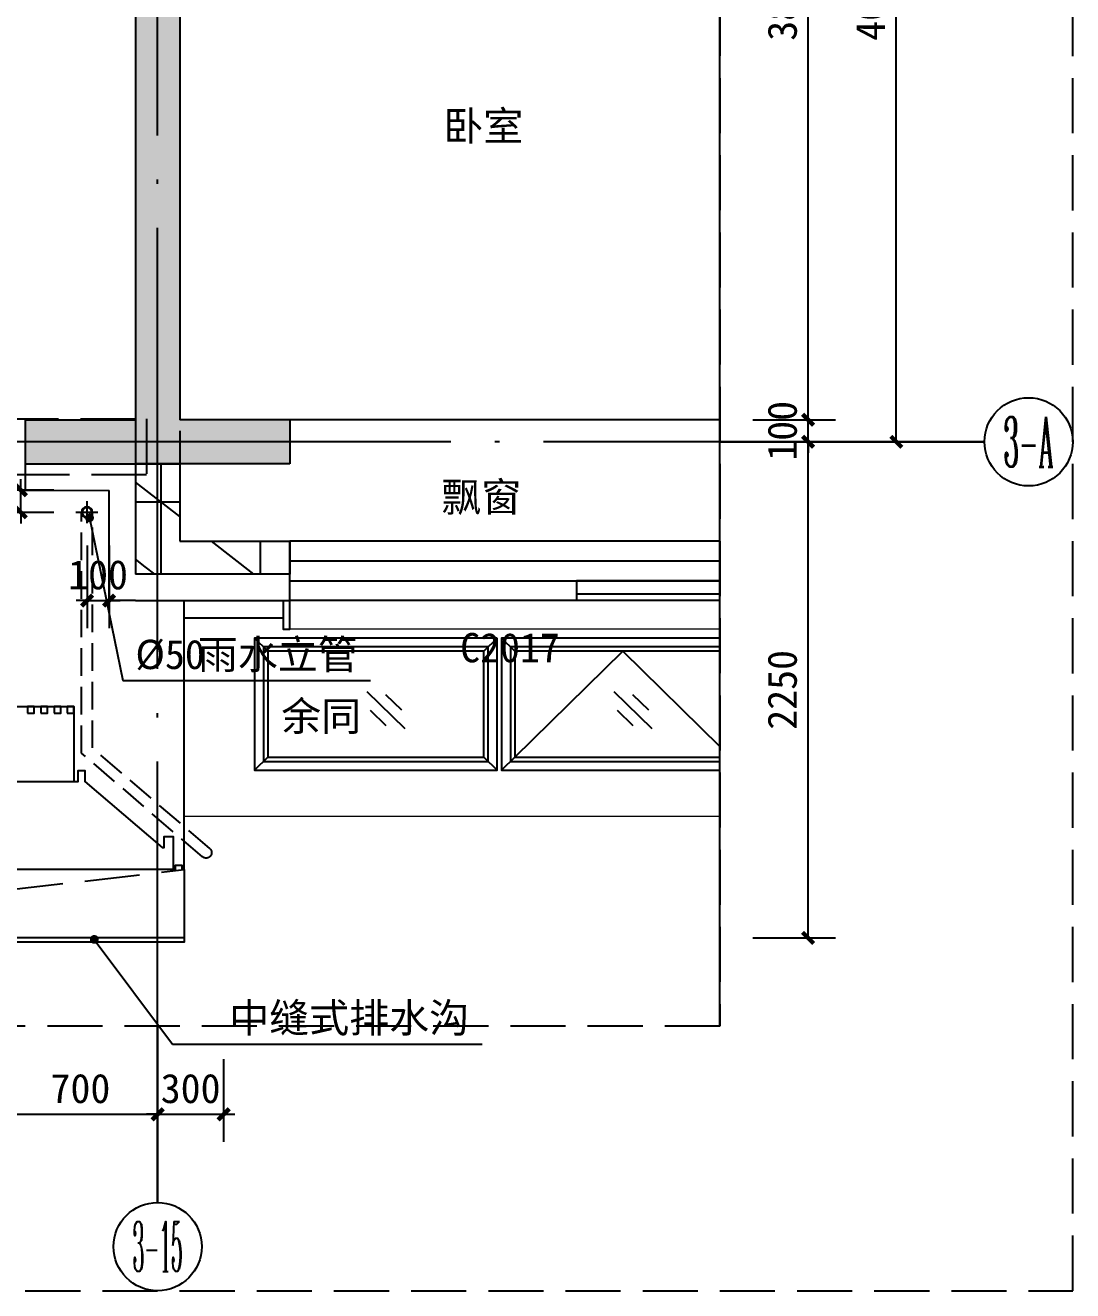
# Model space of a CAD drawing. Extents: x -10817 to 167545, y 26551 to 157048.
# Drawn here: x 31383 to 36133, y 108423 to 114163 of the extents above; entities that cross this region are included whole.
import ezdxf
from ezdxf.enums import TextEntityAlignment as Align
from ezdxf.xclip import XClip

# ---------------------------------------------------------------- set-up
doc = ezdxf.new("R2010")
doc.units = 0
doc.header["$LTSCALE"] = 1000
doc.header["$MEASUREMENT"] = 0
doc.header["$XCLIPFRAME"] = 0
for name, pattern in [('3#楼首层线脚$0$DASH', [0.35, 0.25, -0.1]), ('DASH', [0.35, 0.25, -0.1]), ('DOTE', [2.42, 2, -0.2, 0.02, -0.2])]:
    doc.linetypes.add(name, pattern=pattern)
doc.layers.get('Defpoints').update_dxf_attribs({"color": 30, "linetype": 'DASH'})
for name, color, linetype in [('120-墙体$0$120-墙体$0$A-COLU-CONC-HATC', 204, 'Continuous'), ('120-墙体$0$120-墙体$0$A-WALL-CONC', 9, 'Continuous'), ('125-J-MC$0$A-DOOR', 51, 'Continuous'), ('125-J-MC$0$A-WALL-BLOK', 131, 'Continuous'), ('125-J-MC$0$A-WALL-INSL', 241, 'Continuous'), ('125-J-MC-首层$0$A-ANNO-HATC-SOLD', 252, 'Continuous'), ('125-J-MC-首层$0$A-COLU-CONC-HATC', 204, 'Continuous'), ('125-J-MC-首层$0$A-DOOR', 51, 'Continuous'), ('125-J-MC-首层$0$A-FLOR-HRAL', 71, 'Continuous'), ('125-J-MC-首层$0$A-WALL-BLOK', 131, 'Continuous'), ('125-J-MC-首层$0$A-WALL-INSL', 241, 'Continuous'), ('125-墙体$0$125-墙体$0$A-COLU-CONC-HATC', 204, 'Continuous'), ('125-墙体$0$125-墙体$0$A-WALL-CONC', 9, 'Continuous'), ('125-核心筒-首层南入$0$A-COLU-CONC-HATC', 204, 'Continuous'), ('125-核心筒-首层南入$0$A-WALL-CONC', 9, 'Continuous'), ('125-核心筒-首层南入$0$A-WALL-INSL', 241, 'Continuous'), ('3#-夹层$0$A-ANNO-TEXT', 7, 'Continuous'), ('3#楼首层线脚$0$110-XJ-1F-1#$0$00-看线', 251, 'Continuous'), ('3#楼首层线脚$0$110-XJ-1F-1#$0$1#2#住宅楼 平面图$0$A-00-HX-113-wall-01Y$0$HRAL', 31, 'Continuous'), ('3#楼首层线脚$0$3#楼首层线脚$0$A-FLOR-STRS', 51, 'Continuous'), ('3#楼首层线脚$0$A-00-HX-113-wall-01Y$0$HRAL', 31, 'Continuous'), ('3#楼首层线脚$0$A-DOOR', 51, 'Continuous'), ('3#楼首层线脚$0$A-DRAN', 243, 'Continuous'), ('3#楼首层线脚$0$A-DRAN-SYMB', 243, 'Continuous'), ('3#楼首层线脚$0$A-FLOR-UNDR', 177, 'Continuous'), ('3#楼首层线脚$0$bolibeiban剖', 4, 'Continuous'), ('A-ANNO-AXIS-CIRC', 3, 'Continuous'), ('A-ANNO-AXIS-TEXT', 7, 'Continuous'), ('A-ANNO-DIMS', 3, 'Continuous'), ('A-ANNO-DOTE', 10, 'DOTE'), ('A-ANNO-NOTE', 3, 'Continuous'), ('A-ANNO-SYMB', 3, 'Continuous'), ('A-ANNO-TEXT', 7, 'Continuous'), ('A-FLOR-UNDR', 177, 'Continuous'), ('AXIS_TEXT', 7, 'Continuous')]:
    doc.layers.add(name, color=color, linetype=linetype)
doc.layers.add('3#楼首层线脚$0$A-00-15-1#-PM-2F$0$00-装饰-看', color=46, linetype='Continuous', lineweight=5)
doc.layers.add('3#楼首层线脚$0$A-00-15-4#-PM-TF$0$00-装饰-看', color=46, linetype='Continuous', lineweight=5)
doc.styles.add('3#-夹层$0$Standard', font='')
doc.styles.add('_TCH_AXIS', font='COMPLEX', dxfattribs={"bigfont": 'GBCBIG'})
doc.styles.add('_TCH_DIM', font='')
doc.styles.add('_TCH_DIM_T3', font='')
doc.styles.add('COMPLEX', font='COMPLEX')
doc.styles.get("Standard").update_dxf_attribs({"font": ''})
doc.styles.get('3#-夹层$0$Standard').set_extended_font_data('SimSun')
doc.styles.get('_TCH_DIM').set_extended_font_data('SimSun')
doc.styles.get('_TCH_DIM_T3').set_extended_font_data('SimSun')
doc.styles.get('Standard').set_extended_font_data('SimSun')
doc.dimstyles.new('_TCH_ARCH&&50', dxfattribs={"dimtxt": 132.911392, "dimasz": 50, "dimexe": 125, "dimexo": 150, "dimgap": 50, "dimtad": 1, "dimdec": 0, "dimzin": 0, "dimdsep": 46, "dimtxsty": '_TCH_DIM_T3', "dimblk": 'ARCHTICK', "dimcen": 0.09, "dimclrt": 7, "dimazin": 2, "dimtfac": 1, "dimtdec": 0, "dimtix": 1, "dimtmove": 2, "dimatfit": 3, "dimfxl": 50, "dimtolj": 1, "dimtzin": 0, "dimarcsym": 0})
pattern_1 = [(0, (0, 0), (0, 350), []), (37.875, (400, 0), (-169.6153, 218.0767), []), (90, (400, 0), (-450, 3e-14), [])]

# ---------------------------------------------------------------- blocks, each defined once
blk = doc.blocks.new('125-J-MC$0$$DorLib2D$00000009')
for p, q in [((0.4129, 0.9053), (0.4129, 0.0807)), ((0.4541, 0.9053), (0.4129, 0.9053)), ((0.4541, 0.0807), (0.4541, 0.9053)), ((0.4129, 0.7822), (0.378, 0.7822)), ((0.489, 0.7822), (0.4541, 0.7822)), ((0.4129, 0.6235), (0.378, 0.6235)), ((0.489, 0.6235), (0.4541, 0.6235)), ((-0.4941, 0.0807), (-0.4529, 0.0807)), ((-0.4941, -0.0018), (-0.4941, 0.0807)), ((-0.4529, 0.0807), (-0.4529, 0.0395)), ((0.4129, 0.0807), (0.4541, 0.0807)), ((0.4953, 0.0807), (0.4541, 0.0807)), ((0.4541, 0.0807), (0.4541, 0.0395)), ((0.4953, -0.0018), (0.4953, 0.0807)), ((-0.4529, 0.0395), (-0.4117, 0.0395)), ((-0.4117, 0.0395), (-0.4117, -0.0018)), ((0.4541, 0.0395), (0.4129, 0.0395)), ((0.4129, 0.0395), (0.4129, -0.0018)), ((-0.4941, -0.0018), (-0.4941, -0.0018)), ((-0.4117, -0.0018), (-0.4941, -0.0018)), ((0.4129, -0.0018), (0.4953, -0.0018)), ((0.4953, -0.0018), (0.4953, -0.0018))]:
    blk.add_line(p, q)
at = {"lineweight": 13}
for p, q in [((0.378, 0.7822), (0.378, 0.6235)), ((0.489, 0.7822), (0.489, 0.6235))]:
    blk.add_line(p, q, dxfattribs=at)
blk.add_arc((0.3716, 0.0817), 0.8246, 87.13397, 180.07167, dxfattribs=at)
blk = doc.blocks.new('125-J-MC')
at = {"layer": '125-J-MC$0$A-DOOR'}
blk.add_line((6050, -11320), (6950, -11320), dxfattribs=at)
at = {"layer": '125-J-MC$0$A-WALL-BLOK'}
blk.add_line((6950, -11200), (6950, -11000), dxfattribs=at)
at = {"layer": '125-J-MC$0$A-WALL-INSL'}
blk.add_lwpolyline([(7849.827914, -11200), (7849.827914, -11320), (6950, -11320), (6950.25, -11200)], dxfattribs=at)
at = {"layer": '125-J-MC$0$A-DOOR', "xscale": 900, "yscale": -900, "zscale": 320}
blk.add_blockref('125-J-MC$0$$DorLib2D$00000009', (6500, -11160), dxfattribs=at)
blk = doc.blocks.new('125-J-MC-首层$0$BGBFG')
at = {"layer": '125-J-MC-首层$0$A-FLOR-HRAL'}
blk.add_lwpolyline([(0, 0), (700, 0), (700, -60), (0, -60)], close=True, dxfattribs=at)
blk.add_lwpolyline([(700, 0), (700, -90)], dxfattribs=at)
blk = doc.blocks.new('125-J-MC-首层$0$$WINLIB2D$00000001')
at = {"color": 0}
for points in [[(-0.5, 0.5), (-0.5, -0.5)], [(-0.5, 0.5), (0.5, 0.5)], [(0.5, -0.5), (0.5, 0.5)], [(0.5, 0.1667), (-0.5, 0.1667)], [(0.5, -0.1667), (-0.5, -0.1667)], [(-0.5, -0.5), (0.5, -0.5)]]:
    blk.add_lwpolyline(points, dxfattribs=at)
blk = doc.blocks.new('125-J-MC-首层')
at = {"layer": '125-J-MC-首层$0$A-COLU-CONC-HATC'}
h = blk.add_hatch(dxfattribs=at)
h.set_pattern_fill('空心砖', color=256, scale=100, style=0)
h.set_pattern_definition(pattern_1)
h.paths.add_polyline_path([(10350, -11200.1), (10350, -11550.1), (10550, -11700.1), (10550, -11200.1)])
h = blk.add_hatch(dxfattribs=at)
h.set_pattern_fill('空心砖', color=256, scale=100, style=0)
h.set_pattern_definition(pattern_1)
h.paths.add_polyline_path([(10350, -11550.1), (9850, -11550.1), (9850, -11700.1), (10550, -11700.1)])
at = {"layer": '125-J-MC-首层$0$A-ANNO-HATC-SOLD'}
blk.add_lwpolyline([(7850, -11000), (9850, -11000)], dxfattribs=at)
at = {"layer": '125-J-MC-首层$0$A-WALL-BLOK'}
for p, q in [((10350, -11200.1), (10350, -11550.1)), ((10550, -11200.1), (10350, -11200.1)), ((10550, -11200.1), (10550, -11700.1)), ((10350, -11550.1), (9850, -11550.1)), ((9850, -11550.1), (9850, -11700.1)), ((9850, -11700.1), (10550, -11700.1))]:
    blk.add_line(p, q, dxfattribs=at)
at = {"layer": '125-J-MC-首层$0$A-WALL-INSL'}
for p, q in [((9850, -11820.1), (9850, -11700.1)), ((10550, -11820.1), (9850, -11820.1))]:
    blk.add_line(p, q, dxfattribs=at)
blk.add_lwpolyline([(10550, -11820.1), (10670, -11820.1), (10670, -11320.1)], dxfattribs=at)
at = {"layer": 'Defpoints'}
blk.add_lwpolyline([(8650, 270), (8650, -150), (6999.8, -150), (6999.8, -12200), (-250, -12200), (-250, 270)], close=True, dxfattribs=at)
ref = blk.add_blockref('125-J-MC', (0, 0))
XClip(ref).set_block_clipping_path([(8650, 270), (8650, -150), (6999.7500000003, -150), (6999.7500000004, -12200), (-250, -12200), (-250, 270)])
blk.add_blockref('125-J-MC-首层$0$BGBFG', (7850, -11730))
at = {"layer": '125-J-MC-首层$0$A-DOOR', "xscale": -2000, "yscale": -270, "zscale": 270, "rotation": 180}
blk.add_blockref('125-J-MC-首层$0$$WINLIB2D$00000001', (8850, -11685.1), dxfattribs=at)
blk = doc.blocks.new('125-核心筒-首层南入')
at = {"layer": '125-核心筒-首层南入$0$A-COLU-CONC-HATC'}
for points in [[(0, -33.3), (-100, -100), (-100, -3900), (0, -3966.7), (100, -3900), (100, -100)], [(-100, -3900), (-100, -4100), (0, -4100), (0, -3966.7)], [(0, -3966.7), (0, -4100), (100, -4100), (100, -3900)]]:
    blk.add_hatch(color=256, dxfattribs=at).paths.add_polyline_path(points)
at = {"layer": '125-核心筒-首层南入$0$A-WALL-CONC'}
for p, q in [((-100, -100), (-100, -3900)), ((100, -100), (100, -3900)), ((-100, -3900), (-100, -3900)), ((100, -3900), (100, -3900)), ((-100, -4100), (0, -4100)), ((0, -4100), (100, -4100))]:
    blk.add_line(p, q, dxfattribs=at)
at = {"layer": '125-核心筒-首层南入$0$A-WALL-INSL'}
blk.add_lwpolyline([(600, -4100), (600, -4220), (220, -4220.1)], dxfattribs=at)
blk = doc.blocks.new('120-墙体')
at = {"layer": '120-墙体$0$120-墙体$0$A-COLU-CONC-HATC'}
blk.add_hatch(color=256, dxfattribs=at).paths.add_polyline_path([(-9050, -11200), (-9050, -11000), (-9550, -11000), (-9550, -11200)])
at = {"layer": '120-墙体$0$120-墙体$0$A-WALL-CONC'}
for p, q in [((-9050, -11000), (-9550, -11000)), ((-9050, -11200), (-9550, -11200))]:
    blk.add_line(p, q, dxfattribs=at)
blk.add_lwpolyline([(-9050, -11000), (-9050, -11200)], dxfattribs=at)
at = {"layer": 'Defpoints'}
blk.add_lwpolyline([(-7800, 100), (-7800, -3300), (-7050, -3300), (-7050, -4700), (-8350, -4700), (-8350, -7200), (-9550, -7200), (-9550, -11200)], dxfattribs=at)
blk = doc.blocks.new('120-墙体-首层')
at = {"layer": 'Defpoints'}
blk.add_lwpolyline([(-9600, -10995), (-9600, -11250), (750, -11250), (750, -4850), (250, -4850), (250, 270), (-7850, 270), (-7850, -3350), (-6800, -3350), (-6800, -6400), (-6500, -6400), (-6500, -10995)], close=True, dxfattribs=at)
ref = blk.add_blockref('120-墙体', (0, 0))
XClip(ref).set_block_clipping_path([(-9600, -10995), (-9600, -11250), (750, -11250), (750, -4850), (250, -4850), (250, 270), (-7850, 270), (-7850, -3350), (-6800, -3350), (-6800, -6400), (-6500, -6400), (-6500, -10995)])
blk = doc.blocks.new('125-墙体')
at = {"layer": '125-墙体$0$125-墙体$0$A-COLU-CONC-HATC'}
blk.add_hatch(color=256, dxfattribs=at).paths.add_polyline_path([(9850, -11000), (9850, -11200), (10350, -11200), (10350, -11000)])
at = {"layer": '125-墙体$0$125-墙体$0$A-WALL-CONC'}
for p, q in [((9850, -11000), (10350, -11000)), ((9850, -11200), (10350, -11200))]:
    blk.add_line(p, q, dxfattribs=at)
blk.add_lwpolyline([(9850, -11000), (9850, -11200)], dxfattribs=at)
at = {"layer": 'Defpoints'}
blk.add_lwpolyline([(8600, 100), (8600, -3300), (7850, -3300), (7850, -4700), (9150, -4700), (9150, -7200), (10350, -7200), (10350, -11200)], dxfattribs=at)
blk = doc.blocks.new('3#楼首层线脚$0$窗4')
at = {"layer": '3#楼首层线脚$0$A-DOOR'}
for p, q in [((78369.8, 34209.3), (78429.8, 34149.3)), ((79409.8, 34149.3), (79469.8, 34209.3)), ((78919.8, 34149.3), (78429.8, 33669.3)), ((79409.8, 33669.3), (78919.8, 34149.3)), ((78429.8, 33669.3), (78369.8, 33609.3)), ((79409.8, 33669.3), (79469.8, 33609.3))]:
    blk.add_line(p, q, dxfattribs=at)
for points in [[(78369.8, 34209.3), (79469.8, 34209.3), (79469.8, 33609.3), (78369.8, 33609.3)], [(78409.8, 34169.3), (79429.8, 34169.3), (79429.8, 33649.3), (78409.8, 33649.3)], [(78429.8, 34149.3), (79409.8, 34149.3), (79409.8, 33669.3), (78429.8, 33669.3)]]:
    blk.add_lwpolyline(points, close=True, dxfattribs=at)
at = {"layer": '3#楼首层线脚$0$A-FLOR-UNDR'}
for points in [[(78960.4, 33966.5), (78788.9, 33798.5)], [(78875.4, 33953.2), (78803.9, 33883.2)], [(78945.4, 33881.7), (78873.9, 33811.8)]]:
    blk.add_lwpolyline(points, dxfattribs=at)
blk = doc.blocks.new('3#楼首层线脚$0$窗5')
at = {"layer": '3#楼首层线脚$0$A-DOOR'}
for p, q in [((78369.8, 34209.3), (78429.8, 34149.3)), ((79409.8, 34149.3), (79469.8, 34209.3)), ((78429.8, 33669.3), (78369.8, 33609.3)), ((79409.8, 33669.3), (79469.8, 33609.3))]:
    blk.add_line(p, q, dxfattribs=at)
for points in [[(78369.8, 34209.3), (79469.8, 34209.3), (79469.8, 33609.3), (78369.8, 33609.3)], [(78409.8, 34169.3), (79429.8, 34169.3), (79429.8, 33649.3), (78409.8, 33649.3)], [(78429.8, 34149.3), (79409.8, 34149.3), (79409.8, 33669.3), (78429.8, 33669.3)]]:
    blk.add_lwpolyline(points, close=True, dxfattribs=at)
at = {"layer": '3#楼首层线脚$0$A-FLOR-UNDR'}
for points in [[(78960.4, 33966.5), (78788.9, 33798.5)], [(78875.4, 33953.2), (78803.9, 33883.2)], [(78945.4, 33881.7), (78873.9, 33811.8)]]:
    blk.add_lwpolyline(points, dxfattribs=at)
blk = doc.blocks.new('3#楼首层线脚$0$A$C284C191B')
at = {"layer": '3#楼首层线脚$0$A-DRAN-SYMB'}
for p, q in [((-100, 0), (100, 0)), ((0, 100), (0, -100))]:
    blk.add_line(p, q, dxfattribs=at)
for radius in [50, 45]:
    blk.add_circle((0, 0), radius, dxfattribs=at)
blk = doc.blocks.new('3#楼首层线脚')
at = {"layer": '3#楼首层线脚$0$110-XJ-1F-1#$0$00-看线'}
for points in [[(2820.4, -5540), (379.6, -5540)], [(-70.4, -5940), (3270.4, -5940)]]:
    blk.add_lwpolyline(points, dxfattribs=at)
at = {"layer": '3#楼首层线脚$0$110-XJ-1F-1#$0$1#2#住宅楼 平面图$0$A-00-HX-113-wall-01Y$0$HRAL'}
for points in [[(379.6, -5200), (379.6, -5540), (359.6, -5540), (359.6, -5490), (329.6, -5490), (329.6, -5540), (-20.4, -5840), (-30.4, -5840), (-30.4, -5790), (-70.4, -5790), (-70.4, -5940), (-80.4, -5940), (-80.4, -5920), (-110.4, -5920), (-110.4, -5940), (-120.4, -5940), (-120.4, -4720)], [(649.6, -5200), (379.6, -5200)]]:
    blk.add_lwpolyline(points, dxfattribs=at)
for points in [[(409.6, -5230), (379.6, -5230), (379.6, -5200), (409.6, -5200)], [(469.6, -5230), (439.6, -5230), (439.6, -5200), (469.6, -5200)], [(529.6, -5230), (499.6, -5230), (499.6, -5200), (529.6, -5200)], [(589.6, -5230), (559.6, -5230), (559.6, -5200), (589.6, -5200)]]:
    blk.add_lwpolyline(points, close=True, dxfattribs=at)
at = {"layer": '3#楼首层线脚$0$3#楼首层线脚$0$A-FLOR-STRS'}
for points in [[(-120.4, -5940), (-120.4, -6250.1), (3320.4, -6250.1), (3320.4, -5940)], [(-120.4, -6250.1), (-120.4, -6270.1), (3320.4, -6270.1), (3320.4, -6250.1)]]:
    blk.add_lwpolyline(points, dxfattribs=at)
at = {"layer": '3#楼首层线脚$0$A-00-15-1#-PM-2F$0$00-装饰-看', "linetype": 'ByBlock'}
blk.add_lwpolyline([(-10649.9, -4850), (-10649.7, -5699.9), (-120.4, -5699.9), (-120.4, -5350)], dxfattribs=at)
at = {"layer": '3#楼首层线脚$0$A-00-15-4#-PM-TF$0$00-装饰-看', "color": 251}
blk.add_lwpolyline([(-2600, -4850), (-600, -4850)], dxfattribs=at)
at = {"layer": '3#楼首层线脚$0$A-00-HX-113-wall-01Y$0$HRAL'}
blk.add_lwpolyline([(-570, -4720.1), (-570, -4850), (-600, -4850), (-600, -4720.1)], dxfattribs=at)
at = {"layer": '3#楼首层线脚$0$A-DRAN', "linetype": '3#楼首层线脚$0$DASH', "ltscale": 0.5}
for points in [[(-236.3, -5844.2), (295.4, -5388.5), (295.4, -4320)], [(-203.7, -5882.2), (345.4, -5411.5), (345.4, -4320)]]:
    blk.add_lwpolyline(points, dxfattribs=at)
blk.add_arc((-220, -5863.2), 25, 130.60129, 310.60129, dxfattribs=at)
at = {"layer": '3#楼首层线脚$0$bolibeiban剖'}
blk.add_lwpolyline([(-570, -4799.9), (-120.4, -4799.9)], dxfattribs=at)
at = {"xscale": 0.5000000000000002, "yscale": 0.5000000000000002, "zscale": 0.5000000000000002, "rotation": 270}
blk.add_blockref('3#楼首层线脚$0$A$C284C191B', (320.4, -4319.7), dxfattribs=at)
at = {"color": 3}
for name, p in [('3#楼首层线脚$0$窗4', (-81029.5, -39099.2)), ('3#楼首层线脚$0$窗5', (-79909.5, -39099.2))]:
    blk.add_blockref(name, p, dxfattribs=at)
blk = doc.blocks.new('_ArchTick')
at = {"color": 0, "linetype": 'ByBlock', "const_width": 0.4}
blk.add_lwpolyline([(-0.5, -0.5), (0.5, 0.5)], dxfattribs=at)
blk = doc.blocks.new('*D2765')
at = {"layer": 'A-ANNO-DIMS', "color": 0, "lineweight": -2, "transparency": 16777216}
for p, q in [((31663.1, 111803.4), (31663.1, 111428.4)), ((31763.1, 111803.4), (31763.1, 111428.4)), ((31663.1, 111553.4), (31613.1, 111553.4)), ((31663.1, 111553.4), (31763.1, 111553.4)), ((31763.1, 111553.4), (31813.1, 111553.4))]:
    blk.add_line(p, q, dxfattribs=at)
at = {"layer": 'Defpoints', "color": 0, "transparency": 16777216}
for p in [(31663.1, 111953.4), (31763.1, 111953.4), (31763.1, 111553.4)]:
    blk.add_point(p, dxfattribs=at)
at = {"layer": 'A-ANNO-DIMS', "color": 0, "lineweight": -2, "transparency": 16777216, "xscale": 50, "yscale": 50, "zscale": 50}
blk.add_blockref('_ArchTick', (31663.1, 111553.4), dxfattribs=at)
at = {"layer": 'A-ANNO-DIMS', "color": 0, "lineweight": -2, "transparency": 16777216, "xscale": 50, "yscale": 50, "zscale": 50, "rotation": 180}
blk.add_blockref('_ArchTick', (31763.1, 111553.4), dxfattribs=at)
at = {"layer": 'A-ANNO-DIMS', "color": 7, "transparency": 16777216, "insert": (31713.1, 111669.8), "char_height": 132.91, "attachment_point": 5, "style": '_TCH_DIM_T3'}
blk.add_mtext('\\A1;100', dxfattribs=at)
blk = doc.blocks.new('*D2771')
at = {"layer": 'A-ANNO-DIMS', "color": 0, "lineweight": -2, "transparency": 16777216}
for p, q in [((31363.2, 112053.5), (31363.2, 112103.5)), ((31513.2, 112053.5), (31238.2, 112053.6)), ((31363.1, 111953.5), (31363.2, 112053.5)), ((31513.1, 111953.4), (31238.1, 111953.5)), ((31363.1, 111953.5), (31363.1, 111903.5))]:
    blk.add_line(p, q, dxfattribs=at)
at = {"layer": 'Defpoints', "color": 0, "transparency": 16777216}
for p in [(31363.2, 112053.5), (31663.2, 112053.4), (31663.1, 111953.4)]:
    blk.add_point(p, dxfattribs=at)
at = {"layer": 'A-ANNO-DIMS', "color": 0, "lineweight": -2, "transparency": 16777216, "xscale": 50, "yscale": 50, "zscale": 50}
for p, rotation in [((31363.2, 112053.5), 269.9800791287707), ((31363.1, 111953.5), 89.98007912877067)]:
    blk.add_blockref('_ArchTick', p, dxfattribs=dict(at, rotation=rotation))
at = {"layer": 'A-ANNO-DIMS', "color": 7, "transparency": 16777216, "insert": (31246.7, 112003.5), "char_height": 132.91, "attachment_point": 5, "rotation": 89.98008, "style": '_TCH_DIM_T3'}
blk.add_mtext('\\A1;100', dxfattribs=at)
blk = doc.blocks.new('*D3237')
at = {"layer": 'A-ANNO-DIMS', "color": 0, "lineweight": -2, "transparency": 16777216}
for p, q in [((31283.2, 109473.4), (31283.2, 109098.4)), ((31983.2, 109473.4), (31983.2, 109098.4)), ((31283.2, 109223.4), (31983.2, 109223.4))]:
    blk.add_line(p, q, dxfattribs=at)
at = {"layer": 'Defpoints', "color": 0, "transparency": 16777216}
for p in [(31283.2, 109623.4), (31983.2, 109623.4), (31983.2, 109223.4)]:
    blk.add_point(p, dxfattribs=at)
at = {"layer": 'A-ANNO-DIMS', "color": 0, "lineweight": -2, "transparency": 16777216, "xscale": 50, "yscale": 50, "zscale": 50, "rotation": 180}
blk.add_blockref('_ArchTick', (31283.2, 109223.4), dxfattribs=at)
at = {"layer": 'A-ANNO-DIMS', "color": 0, "lineweight": -2, "transparency": 16777216, "xscale": 50, "yscale": 50, "zscale": 50}
blk.add_blockref('_ArchTick', (31983.2, 109223.4), dxfattribs=at)
at = {"layer": 'A-ANNO-DIMS', "color": 7, "transparency": 16777216, "insert": (31633.2, 109339.8), "char_height": 132.91, "attachment_point": 5, "style": '_TCH_DIM_T3'}
blk.add_mtext('\\A1;700', dxfattribs=at)
blk = doc.blocks.new('*D3238')
at = {"layer": 'A-ANNO-DIMS', "color": 0, "lineweight": -2, "transparency": 16777216}
for p, q in [((31983.2, 109473.4), (31983.2, 109098.4)), ((32282.7, 109473.4), (32282.7, 109098.4)), ((31983.2, 109223.4), (31933.2, 109223.4)), ((31983.2, 109223.4), (32282.7, 109223.4)), ((32282.7, 109223.4), (32332.7, 109223.4))]:
    blk.add_line(p, q, dxfattribs=at)
at = {"layer": 'Defpoints', "color": 0, "transparency": 16777216}
for p in [(31983.2, 109623.4), (32282.7, 109623.4), (32282.7, 109223.4)]:
    blk.add_point(p, dxfattribs=at)
at = {"layer": 'A-ANNO-DIMS', "color": 0, "lineweight": -2, "transparency": 16777216, "xscale": 50, "yscale": 50, "zscale": 50}
blk.add_blockref('_ArchTick', (31983.2, 109223.4), dxfattribs=at)
at = {"layer": 'A-ANNO-DIMS', "color": 0, "lineweight": -2, "transparency": 16777216, "xscale": 50, "yscale": 50, "zscale": 50, "rotation": 180}
blk.add_blockref('_ArchTick', (32282.7, 109223.4), dxfattribs=at)
at = {"layer": 'A-ANNO-DIMS', "color": 7, "transparency": 16777216, "insert": (32132.9, 109339.8), "char_height": 132.91, "attachment_point": 5, "style": '_TCH_DIM_T3'}
blk.add_mtext('\\A1;300', dxfattribs=at)
blk = doc.blocks.new('*D3264')
at = {"layer": 'A-ANNO-DIMS', "color": 0, "lineweight": -2, "transparency": 16777216}
for p, q in [((34683.2, 112273.5), (35058.2, 112273.5)), ((34933.2, 110023.4), (34933.2, 112273.5)), ((34683.2, 110023.4), (35058.2, 110023.4))]:
    blk.add_line(p, q, dxfattribs=at)
at = {"layer": 'Defpoints', "color": 0, "transparency": 16777216}
for p in [(34533.2, 112273.5), (34933.2, 112273.5), (34533.2, 110023.4)]:
    blk.add_point(p, dxfattribs=at)
at = {"layer": 'A-ANNO-DIMS', "color": 0, "lineweight": -2, "transparency": 16777216, "xscale": 50, "yscale": 50, "zscale": 50}
for p, rotation in [((34933.2, 112273.5), 90), ((34933.2, 110023.4), 270)]:
    blk.add_blockref('_ArchTick', p, dxfattribs=dict(at, rotation=rotation))
at = {"layer": 'A-ANNO-DIMS', "color": 7, "transparency": 16777216, "insert": (34816.7, 111148.4), "char_height": 132.91, "attachment_point": 5, "rotation": 90, "style": '_TCH_DIM_T3'}
blk.add_mtext('\\A1;2250', dxfattribs=at)
blk = doc.blocks.new('*D3265')
at = {"layer": 'A-ANNO-DIMS', "color": 0, "lineweight": -2, "transparency": 16777216}
for p, q in [((34933.2, 112373.5), (34933.2, 112423.5)), ((34683.2, 112373.5), (35058.2, 112373.5)), ((34933.2, 112273.5), (34933.2, 112373.5)), ((34683.2, 112273.5), (35058.2, 112273.5)), ((34933.2, 112273.5), (34933.2, 112223.5))]:
    blk.add_line(p, q, dxfattribs=at)
at = {"layer": 'Defpoints', "color": 0, "transparency": 16777216}
for p in [(34533.2, 112373.5), (34933.2, 112373.5), (34533.2, 112273.5)]:
    blk.add_point(p, dxfattribs=at)
at = {"layer": 'A-ANNO-DIMS', "color": 0, "lineweight": -2, "transparency": 16777216, "xscale": 50, "yscale": 50, "zscale": 50}
for p, rotation in [((34933.2, 112373.5), 270), ((34933.2, 112273.5), 90)]:
    blk.add_blockref('_ArchTick', p, dxfattribs=dict(at, rotation=rotation))
at = {"layer": 'A-ANNO-DIMS', "color": 7, "transparency": 16777216, "insert": (34816.7, 112323.5), "char_height": 132.91, "attachment_point": 5, "rotation": 90, "style": '_TCH_DIM_T3'}
blk.add_mtext('\\A1;100', dxfattribs=at)
blk = doc.blocks.new('*D3266')
at = {"layer": 'A-ANNO-DIMS', "color": 0, "lineweight": -2, "transparency": 16777216}
for p, q in [((34683.2, 116173.5), (35058.2, 116173.5)), ((34933.2, 112373.5), (34933.2, 116173.5)), ((34683.2, 112373.5), (35058.2, 112373.5))]:
    blk.add_line(p, q, dxfattribs=at)
at = {"layer": 'Defpoints', "color": 0, "transparency": 16777216}
for p in [(34533.2, 116173.5), (34933.2, 116173.5), (34533.2, 112373.5)]:
    blk.add_point(p, dxfattribs=at)
at = {"layer": 'A-ANNO-DIMS', "color": 0, "lineweight": -2, "transparency": 16777216, "xscale": 50, "yscale": 50, "zscale": 50}
for p, rotation in [((34933.2, 116173.5), 90), ((34933.2, 112373.5), 270)]:
    blk.add_blockref('_ArchTick', p, dxfattribs=dict(at, rotation=rotation))
at = {"layer": 'A-ANNO-DIMS', "color": 7, "transparency": 16777216, "insert": (34816.7, 114273.5), "char_height": 132.91, "attachment_point": 5, "rotation": 90, "style": '_TCH_DIM_T3'}
blk.add_mtext('\\A1;3800', dxfattribs=at)
blk = doc.blocks.new('*D3280')
at = {"layer": 'A-ANNO-DIMS', "color": 0, "lineweight": -2, "transparency": 16777216}
for p, q in [((35083.2, 116273.5), (35458.2, 116273.5)), ((35333.2, 112273.5), (35333.2, 116273.5)), ((35083.2, 112273.5), (35458.2, 112273.5))]:
    blk.add_line(p, q, dxfattribs=at)
at = {"layer": 'Defpoints', "color": 0, "transparency": 16777216}
for p in [(34933.2, 116273.5), (35333.2, 116273.5), (34933.2, 112273.5)]:
    blk.add_point(p, dxfattribs=at)
at = {"layer": 'A-ANNO-DIMS', "color": 0, "lineweight": -2, "transparency": 16777216, "xscale": 50, "yscale": 50, "zscale": 50}
for p, rotation in [((35333.2, 116273.5), 90), ((35333.2, 112273.5), 270)]:
    blk.add_blockref('_ArchTick', p, dxfattribs=dict(at, rotation=rotation))
at = {"layer": 'A-ANNO-DIMS', "color": 7, "transparency": 16777216, "insert": (35216.7, 114273.5), "char_height": 132.91, "attachment_point": 5, "rotation": 90, "style": '_TCH_DIM_T3'}
blk.add_mtext('\\A1;4000', dxfattribs=at)
blk = doc.blocks.new('_AXISO')
blk.add_circle((0, 0), 0.5)
at = {"layer": 'AXIS_TEXT', "style": 'COMPLEX', "width": 1.041667}
blk.add_attdef('A', text='', height=0.56, dxfattribs=at).set_placement((-0.25, -0.28), (0.25, -0.28), align=Align.FIT)

msp = doc.modelspace()

# ---------------------------------------------------------------- linework, layer by layer
at = {"layer": 'A-ANNO-AXIS-CIRC'}
for p, q in [((34533.2, 112273.5), (35733.2, 112273.5)), ((31983.2, 109623.4), (31983.2, 108823.4))]:
    msp.add_line(p, q, dxfattribs=at)
at = {"layer": 'A-ANNO-DOTE'}
for points in [[(31983.2, 108823.4), (31983.2, 116273.5)], [(35733.2, 112273.5), (26883.1, 112273.5)]]:
    msp.add_lwpolyline(points, dxfattribs=at)
at = {"layer": 'A-ANNO-NOTE'}
for p, q in [((31674.3, 111928.5), (31825.2, 111190.4)), ((31825.2, 111190.4), (32949.2, 111190.4)), ((31696.1, 110016.6), (32051.2, 109542.1)), ((32051.2, 109542.1), (33455.1, 109542.1))]:
    msp.add_line(p, q, dxfattribs=at)
at = {"layer": 'A-ANNO-NOTE', "const_width": 20}
for points in [[(31672.3, 111938.3, 1), (31676.3, 111918.7, 1)], [(31690.1, 110024.6, 1), (31702.1, 110008.6, 1)]]:
    msp.add_lwpolyline(points, format="xyb", close=True, dxfattribs=at)
at = {"layer": 'A-ANNO-SYMB'}
msp.add_lwpolyline([(34533.2, 109623.4), (34533.2, 119592.2), (34428.2, 119630.4), (34638.2, 119667.4), (34533.2, 119704.7), (34533.2, 129673.5)], dxfattribs=at)
at = {"layer": 'A-FLOR-UNDR', "linetype": 'DASH'}
msp.add_lwpolyline([(20526.1, 108999.7), (32103.6, 110333.5)], dxfattribs=at)
at = {"layer": 'Defpoints'}
for points in [[(36133.2, 131273.5), (26483.1, 131273.5), (26483.1, 108423.4), (36133.2, 108423.4)], [(28083.1, 129673.5), (34533.2, 129673.5), (34533.2, 109623.4), (28083.1, 109623.4)]]:
    msp.add_lwpolyline(points, close=True, dxfattribs=at)

# ---------------------------------------------------------------- block references
ref = msp.add_blockref('125-核心筒-首层南入', (31983.2, 116273.5), dxfattribs=dict(xscale=-1))
XClip(ref).set_block_clipping_path([(-2450.001355944, -6650.1452511974), (3900.0557166993, 13400.0000000014)])
ref = msp.add_blockref('3#楼首层线脚', (31983.2, 116273.5), dxfattribs=dict(xscale=-1))
XClip(ref).set_block_clipping_path([(-2550.001355944, -6650.1452511974), (3900.0557166993, 13400.0000000014)])
ref = msp.add_blockref('125-墙体', (42433.2, 123373.5), dxfattribs=dict(xscale=-1))
XClip(ref).set_block_clipping_path([(7899.998644056, -13750.1452511974), (14350.0557166993, 6300.0000000014)])
ref = msp.add_blockref('120-墙体-首层', (22333.2, 123373.5), dxfattribs=dict(xscale=-1))
XClip(ref).set_block_clipping_path([(-12100.001355944, -13750.1452511974), (-5749.9442833007, 6300.0000000014)])
ref = msp.add_blockref('125-J-MC-首层', (42433.2, 123373.5), dxfattribs=dict(xscale=-1))
XClip(ref).set_block_clipping_path([(7899.9986440561, -13750.1452511974), (14350.0557166994, 6300.0000000014)])
at = {"layer": 'A-ANNO-AXIS-CIRC'}
ref = msp.add_blockref('_AXISO', (35933.2, 112273.5), dxfattribs=dict(at, xscale=400, yscale=400, zscale=400))
ref.add_attrib('A', '3-A', dxfattribs={"layer": 'A-ANNO-AXIS-TEXT', "height": 226.27, "style": '_TCH_AXIS', "width": 0.333333}).set_placement((35820, 112160.4), (36046.3, 112160.4), align=Align.FIT)
ref = msp.add_blockref('_AXISO', (31983.2, 108623.4), dxfattribs=dict(at, xscale=400, yscale=400, zscale=400))
ref.add_attrib('A', '3-15', dxfattribs={"layer": 'A-ANNO-AXIS-TEXT', "height": 226.27, "style": '_TCH_AXIS', "width": 0.283784}).set_placement((31870, 108510.2), (32096.3, 108510.2), align=Align.FIT)

# ---------------------------------------------------------------- texts
at = {"layer": '3#-夹层$0$A-ANNO-TEXT', "style": '3#-夹层$0$Standard'}
for s, p in [('卧室', (33279, 113639.9)), ('飘窗', (33270.1, 111957.3))]:
    msp.add_text(s, height=132.91, dxfattribs=at).set_placement(p)
at = {"layer": 'A-ANNO-TEXT', "color": 2}
msp.add_text('C2017', height=132.91, dxfattribs=at).set_placement((33355.4, 111273.5))
at = {"layer": 'A-ANNO-TEXT', "color": 7, "style": '_TCH_DIM'}
for s, p in [('%%c50', (31882.2, 111242.9)), ('雨水立管', (32165.7, 111242.9)), ('余同', (32543.8, 110962.9)), ('中缝式排水沟', (32308.3, 109594.6))]:
    msp.add_text(s, height=132.91, dxfattribs=at).set_placement(p)

# ---------------------------------------------------------------- dimensions: what is measured, and where the dimension line sits
at = {"layer": 'A-ANNO-DIMS'}
for p1, p2, distance, picture, middle in [((34933.2, 112273.5), (34933.2, 116273.5), -400, '*D3280', (35216.7, 114273.5)), ((34533.2, 112373.5), (34533.2, 116173.5), -400, '*D3266', (34816.7, 114273.5)), ((34533.2, 112273.5), (34533.2, 112373.5), -400, '*D3265', (34816.7, 112323.5)), ((34533.2, 110023.4), (34533.2, 112273.5), -400, '*D3264', (34816.7, 111148.4)), ((31663.1, 111953.4), (31663.2, 112053.4), 300, '*D2771', (31246.7, 112003.5)), ((31663.1, 111953.4), (31763.1, 111953.4), -400, '*D2765', (31713.1, 111669.8)), ((31283.2, 109623.4), (31983.2, 109623.4), -400, '*D3237', (31633.2, 109339.8)), ((31983.1662, 109623.3713), (32282.715, 109623.3713), -400, '*D3238', (32132.9406, 109339.827))]:
    dim = msp.add_aligned_dim(p1=p1, p2=p2, distance=distance, dimstyle='_TCH_ARCH&&50', dxfattribs=at)
    dim.commit()
    dim.dimension.update_dxf_attribs({"geometry": picture, "text_midpoint": middle})

doc.saveas('drawing.dxf')
